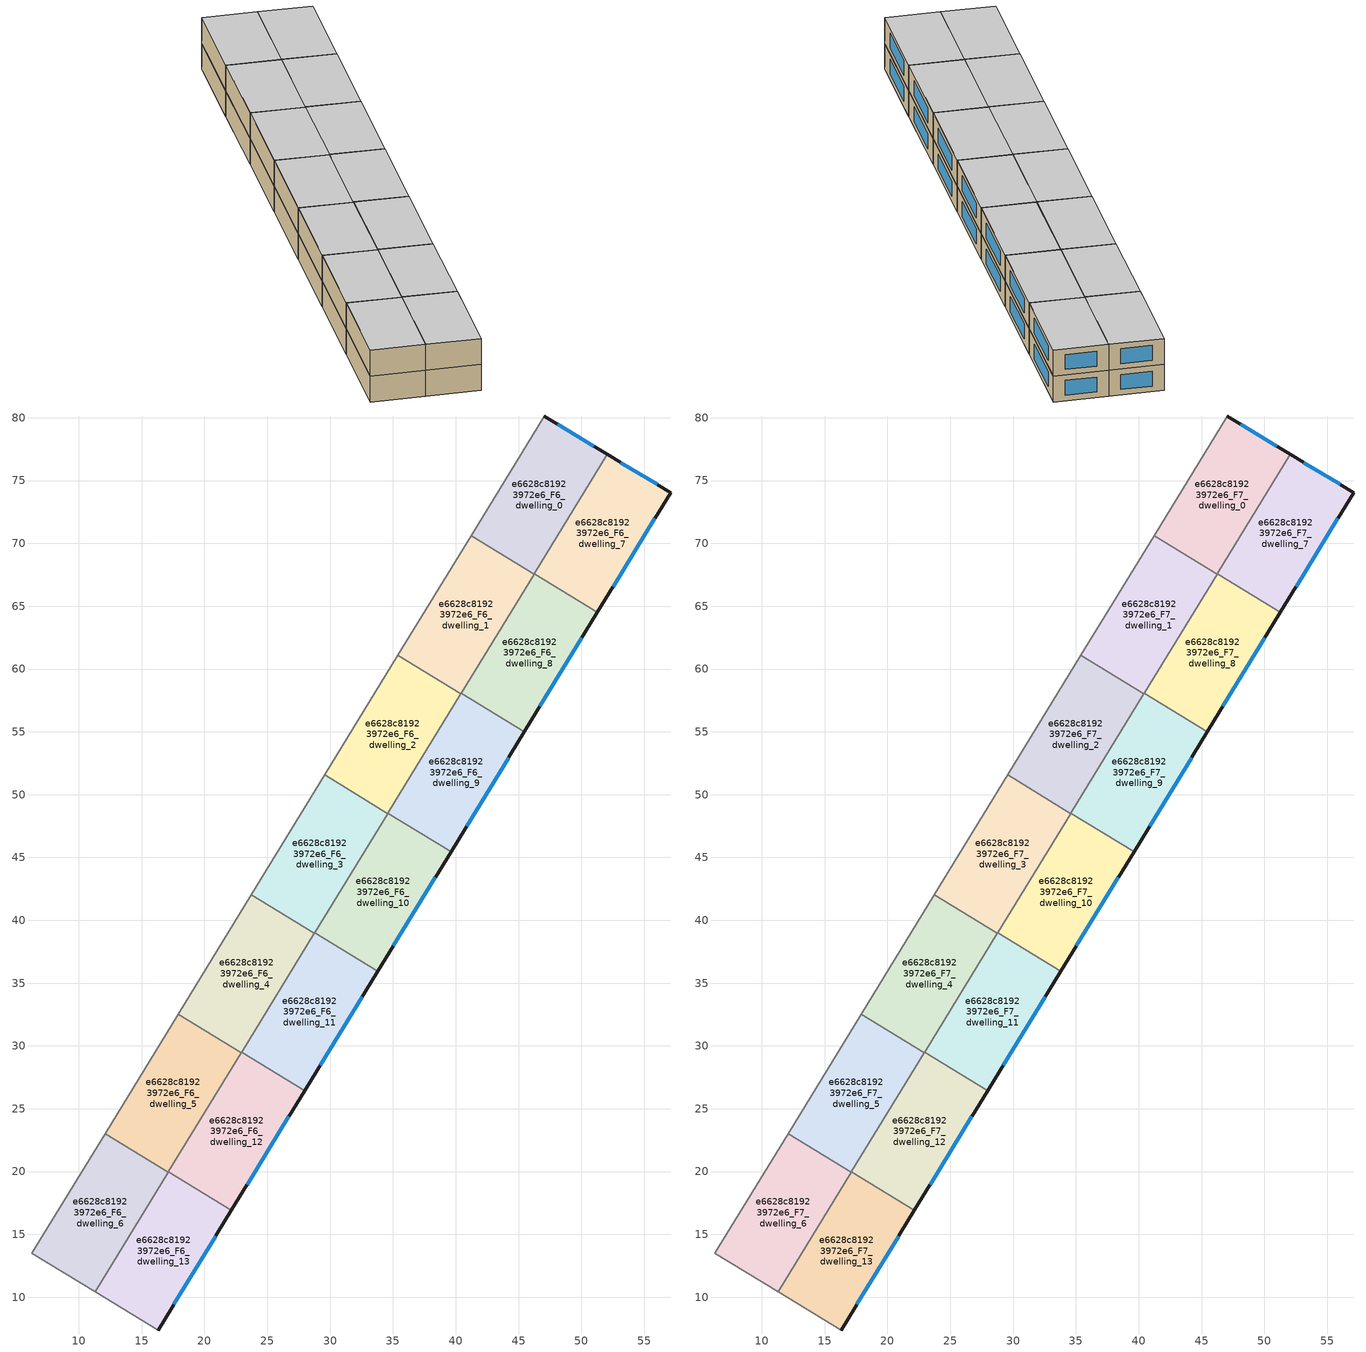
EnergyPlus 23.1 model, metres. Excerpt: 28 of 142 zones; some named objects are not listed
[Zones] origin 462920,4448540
e6628c81923972e6_F6_dwelling_0
 floor to e6628c81923972e6_F5_dwelling_0 (EU_floor_Construction): 52.08,77.09 46.24,67.55 41.22,70.62 47.05,80.14 z18
 wall outside (EU_wall_Construction): 52.08,77.09 47.05,80.14 z18:21
 wall adiabatic (EU_wall_Construction): 47.05,80.14 41.22,70.62 z18:21
 wall to e6628c81923972e6_F6_dwelling_1 (EU_wall_Construction): 41.22,70.62 46.24,67.55 z18:21
 wall to e6628c81923972e6_F6_dwelling_7 (EU_wall_Construction): 46.26,67.58 52.08,77.09 z18:21
 wall to e6628c81923972e6_F6_dwelling_8 (EU_wall_Construction): 46.24,67.55 46.26,67.58 z18:21
 window (EU_Window_Construction): 51,77.75 48.13,79.49 z18.64:20.36
e6628c81923972e6_F6_dwelling_1
 floor to e6628c81923972e6_F5_dwelling_1 (EU_floor_Construction): 46.24,67.55 40.41,58.03 35.39,61.09 41.22,70.62 z18
 wall to e6628c81923972e6_F6_dwelling_2 (EU_wall_Construction): 35.39,61.09 40.41,58.03 z18:21
 wall adiabatic (EU_wall_Construction): 41.22,70.62 35.39,61.09 z18:21
 wall to e6628c81923972e6_F6_dwelling_8 (EU_wall_Construction): 40.43,58.06 46.24,67.55 z18:21
 wall to e6628c81923972e6_F6_dwelling_9 (EU_wall_Construction): 40.41,58.03 40.43,58.06 z18:21
e6628c81923972e6_F6_dwelling_10
 floor to e6628c81923972e6_F5_dwelling_10 (EU_floor_Construction): 39.63,45.47 33.8,35.95 28.78,39.02 34.61,48.54 z18
 wall outside (EU_wall_Construction): 33.8,35.95 39.63,45.47 z18:21
 wall to e6628c81923972e6_F6_dwelling_9 (EU_wall_Construction): 39.63,45.47 34.61,48.54 z18:21
 wall to e6628c81923972e6_F6_dwelling_11 (EU_wall_Construction): 28.78,39.02 33.8,35.95 z18:21
 wall to e6628c81923972e6_F6_dwelling_3 (EU_wall_Construction): 34.58,48.5 28.78,39.02 z18:21
 wall to e6628c81923972e6_F6_dwelling_2 (EU_wall_Construction): 34.61,48.54 34.58,48.5 z18:21
 window (EU_Window_Construction): 35.05,37.99 38.38,43.43 z18.64:20.36
e6628c81923972e6_F6_dwelling_11
 floor to e6628c81923972e6_F5_dwelling_11 (EU_floor_Construction): 33.8,35.95 27.97,26.42 22.96,29.5 28.78,39.02 z18
 wall outside (EU_wall_Construction): 27.97,26.42 33.8,35.95 z18:21
 wall to e6628c81923972e6_F6_dwelling_12 (EU_wall_Construction): 22.96,29.5 27.97,26.42 z18:21
 wall to e6628c81923972e6_F6_dwelling_4 (EU_wall_Construction): 28.76,38.98 22.96,29.5 z18:21
 wall to e6628c81923972e6_F6_dwelling_3 (EU_wall_Construction): 28.78,39.02 28.76,38.98 z18:21
 window (EU_Window_Construction): 29.22,28.46 32.55,33.91 z18.64:20.36
e6628c81923972e6_F6_dwelling_12
 floor to e6628c81923972e6_F5_dwelling_12 (EU_floor_Construction): 27.97,26.42 22.15,16.9 17.13,19.97 22.96,29.5 z18
 wall outside (EU_wall_Construction): 22.15,16.9 27.97,26.42 z18:21
 wall to e6628c81923972e6_F6_dwelling_13 (EU_wall_Construction): 17.13,19.97 22.15,16.9 z18:21
 wall to e6628c81923972e6_F6_dwelling_5 (EU_wall_Construction): 22.93,29.46 17.13,19.97 z18:21
 wall to e6628c81923972e6_F6_dwelling_4 (EU_wall_Construction): 22.95,29.5 22.93,29.46 z18:21
 window (EU_Window_Construction): 23.4,18.94 26.73,24.38 z18.64:20.36
e6628c81923972e6_F6_dwelling_13
 floor to e6628c81923972e6_F5_dwelling_13 (EU_floor_Construction): 22.15,16.9 16.33,7.39 11.3,10.44 17.13,19.97 z18
 wall outside (EU_wall_Construction): 16.33,7.39 22.15,16.9 z18:21
 wall adiabatic (EU_wall_Construction): 11.3,10.44 16.33,7.39 z18:21
 wall to e6628c81923972e6_F6_dwelling_6 (EU_wall_Construction): 17.11,19.95 11.3,10.44 z18:21
 wall to e6628c81923972e6_F6_dwelling_5 (EU_wall_Construction): 17.13,19.97 17.11,19.95 z18:21
 window (EU_Window_Construction): 17.58,9.43 20.9,14.86 z18.64:20.36
e6628c81923972e6_F6_dwelling_2
 floor to e6628c81923972e6_F5_dwelling_2 (EU_floor_Construction): 40.41,58.03 34.58,48.5 29.57,51.57 35.39,61.09 z18
 wall to e6628c81923972e6_F6_dwelling_3 (EU_wall_Construction): 29.57,51.57 34.58,48.5 z18:21
 wall adiabatic (EU_wall_Construction): 35.39,61.09 29.57,51.57 z18:21
 wall to e6628c81923972e6_F6_dwelling_9 (EU_wall_Construction): 34.61,48.54 40.41,58.03 z18:21
e6628c81923972e6_F6_dwelling_3
 floor to e6628c81923972e6_F5_dwelling_3 (EU_floor_Construction): 34.58,48.5 28.76,38.98 23.74,42.05 29.57,51.57 z18
 wall to e6628c81923972e6_F6_dwelling_4 (EU_wall_Construction): 23.74,42.05 28.76,38.98 z18:21
 wall adiabatic (EU_wall_Construction): 29.57,51.57 23.74,42.05 z18:21
e6628c81923972e6_F6_dwelling_4
 floor to e6628c81923972e6_F5_dwelling_4 (EU_floor_Construction): 28.76,38.98 22.93,29.46 17.91,32.53 23.74,42.05 z18
 wall to e6628c81923972e6_F6_dwelling_5 (EU_wall_Construction): 17.91,32.53 22.93,29.46 z18:21
 wall adiabatic (EU_wall_Construction): 23.74,42.05 17.91,32.53 z18:21
e6628c81923972e6_F6_dwelling_5
 floor to e6628c81923972e6_F5_dwelling_5 (EU_floor_Construction): 22.93,29.46 17.11,19.95 12.09,23.02 17.91,32.53 z18
 wall to e6628c81923972e6_F6_dwelling_6 (EU_wall_Construction): 12.09,23.02 17.11,19.95 z18:21
 wall adiabatic (EU_wall_Construction): 17.91,32.53 12.09,23.02 z18:21
e6628c81923972e6_F6_dwelling_6
 floor to e6628c81923972e6_F5_dwelling_6 (EU_floor_Construction): 17.11,19.95 11.3,10.44 6.26,13.5 12.09,23.02 z18
 wall adiabatic (EU_wall_Construction): 12.09,23.02 6.26,13.5 11.3,10.44 z18:21
e6628c81923972e6_F6_dwelling_7
 floor to e6628c81923972e6_F5_dwelling_7 (EU_floor_Construction): 57.11,74.04 51.28,64.51 46.26,67.58 52.08,77.09 z18
 wall outside (EU_wall_Construction): 51.28,64.51 57.11,74.04 52.08,77.09 z18:21
 wall to e6628c81923972e6_F6_dwelling_8 (EU_wall_Construction): 46.26,67.58 51.28,64.51 z18:21
 window (EU_Window_Construction): 56.03,74.7 53.15,76.44 / 52.53,66.55 55.86,72 z18.64:20.36
e6628c81923972e6_F6_dwelling_8
 floor to e6628c81923972e6_F5_dwelling_8 (EU_floor_Construction): 51.28,64.51 45.45,54.99 40.43,58.06 46.26,67.58 z18
 wall outside (EU_wall_Construction): 45.45,54.99 51.28,64.51 z18:21
 wall to e6628c81923972e6_F6_dwelling_9 (EU_wall_Construction): 40.43,58.06 45.45,54.99 z18:21
 window (EU_Window_Construction): 46.7,57.03 50.03,62.47 z18.64:20.36
e6628c81923972e6_F6_dwelling_9
 floor to e6628c81923972e6_F5_dwelling_9 (EU_floor_Construction): 45.45,54.99 39.63,45.47 34.61,48.54 40.43,58.06 z18
 wall outside (EU_wall_Construction): 39.63,45.47 45.45,54.99 z18:21
 window (EU_Window_Construction): 40.87,47.51 44.2,52.95 z18.64:20.36
e6628c81923972e6_F7_dwelling_0
 floor to e6628c81923972e6_F6_dwelling_0 (EU_floor_Construction): 52.08,77.09 46.24,67.55 41.22,70.62 47.05,80.14 z21
 wall outside (EU_wall_Construction): 52.08,77.09 47.05,80.14 z21:24
 wall adiabatic (EU_wall_Construction): 47.05,80.14 41.22,70.62 z21:24
 wall to e6628c81923972e6_F7_dwelling_1 (EU_wall_Construction): 41.22,70.62 46.24,67.55 z21:24
 wall to e6628c81923972e6_F7_dwelling_7 (EU_wall_Construction): 46.26,67.58 52.08,77.09 z21:24
 wall to e6628c81923972e6_F7_dwelling_8 (EU_wall_Construction): 46.24,67.55 46.26,67.58 z21:24
 window (EU_Window_Construction): 51,77.75 48.13,79.49 z21.64:23.36
 ceiling to e6628c81923972e6_F8_dwelling_0 (EU_floor_Construction): 46.24,67.55 52.08,77.09 47.05,80.14 41.22,70.62 z24
e6628c81923972e6_F7_dwelling_1
 floor to e6628c81923972e6_F6_dwelling_1 (EU_floor_Construction): 46.24,67.55 40.41,58.03 35.39,61.09 41.22,70.62 z21
 wall to e6628c81923972e6_F7_dwelling_2 (EU_wall_Construction): 35.39,61.09 40.41,58.03 z21:24
 wall adiabatic (EU_wall_Construction): 41.22,70.62 35.39,61.09 z21:24
 wall to e6628c81923972e6_F7_dwelling_8 (EU_wall_Construction): 40.43,58.06 46.24,67.55 z21:24
 wall to e6628c81923972e6_F7_dwelling_9 (EU_wall_Construction): 40.41,58.03 40.43,58.06 z21:24
 ceiling to e6628c81923972e6_F8_dwelling_1 (EU_floor_Construction): 40.41,58.03 46.24,67.55 41.22,70.62 35.39,61.09 z24
e6628c81923972e6_F7_dwelling_10
 floor to e6628c81923972e6_F6_dwelling_10 (EU_floor_Construction): 39.63,45.47 33.8,35.95 28.78,39.02 34.61,48.54 z21
 wall outside (EU_wall_Construction): 33.8,35.95 39.63,45.47 z21:24
 wall to e6628c81923972e6_F7_dwelling_9 (EU_wall_Construction): 39.63,45.47 34.61,48.54 z21:24
 wall to e6628c81923972e6_F7_dwelling_11 (EU_wall_Construction): 28.78,39.02 33.8,35.95 z21:24
 wall to e6628c81923972e6_F7_dwelling_3 (EU_wall_Construction): 34.58,48.5 28.78,39.02 z21:24
 wall to e6628c81923972e6_F7_dwelling_2 (EU_wall_Construction): 34.61,48.54 34.58,48.5 z21:24
 window (EU_Window_Construction): 35.05,37.99 38.38,43.43 z21.64:23.36
 ceiling to e6628c81923972e6_F8_dwelling_10 (EU_floor_Construction): 33.8,35.95 39.63,45.47 34.61,48.54 28.78,39.02 z24
e6628c81923972e6_F7_dwelling_11
 floor to e6628c81923972e6_F6_dwelling_11 (EU_floor_Construction): 33.8,35.95 27.97,26.42 22.96,29.5 28.78,39.02 z21
 wall outside (EU_wall_Construction): 27.97,26.42 33.8,35.95 z21:24
 wall to e6628c81923972e6_F7_dwelling_12 (EU_wall_Construction): 22.96,29.5 27.97,26.42 z21:24
 wall to e6628c81923972e6_F7_dwelling_4 (EU_wall_Construction): 28.76,38.98 22.96,29.5 z21:24
 wall to e6628c81923972e6_F7_dwelling_3 (EU_wall_Construction): 28.78,39.02 28.76,38.98 z21:24
 window (EU_Window_Construction): 29.22,28.46 32.55,33.91 z21.64:23.36
 ceiling to e6628c81923972e6_F8_dwelling_11 (EU_floor_Construction): 27.97,26.42 33.8,35.95 28.78,39.02 22.96,29.5 z24
e6628c81923972e6_F7_dwelling_12
 floor to e6628c81923972e6_F6_dwelling_12 (EU_floor_Construction): 27.97,26.42 22.15,16.9 17.13,19.97 22.96,29.5 z21
 wall outside (EU_wall_Construction): 22.15,16.9 27.97,26.42 z21:24
 wall to e6628c81923972e6_F7_dwelling_13 (EU_wall_Construction): 17.13,19.97 22.15,16.9 z21:24
 wall to e6628c81923972e6_F7_dwelling_5 (EU_wall_Construction): 22.93,29.46 17.13,19.97 z21:24
 wall to e6628c81923972e6_F7_dwelling_4 (EU_wall_Construction): 22.95,29.5 22.93,29.46 z21:24
 window (EU_Window_Construction): 23.4,18.94 26.73,24.38 z21.64:23.36
 ceiling to e6628c81923972e6_F8_dwelling_12 (EU_floor_Construction): 22.15,16.9 27.97,26.42 22.96,29.5 17.13,19.97 z24
e6628c81923972e6_F7_dwelling_13
 floor to e6628c81923972e6_F6_dwelling_13 (EU_floor_Construction): 22.15,16.9 16.33,7.39 11.3,10.44 17.13,19.97 z21
 wall outside (EU_wall_Construction): 16.33,7.39 22.15,16.9 z21:24
 wall adiabatic (EU_wall_Construction): 11.3,10.44 16.33,7.39 z21:24
 wall to e6628c81923972e6_F7_dwelling_6 (EU_wall_Construction): 17.11,19.95 11.3,10.44 z21:24
 wall to e6628c81923972e6_F7_dwelling_5 (EU_wall_Construction): 17.13,19.97 17.11,19.95 z21:24
 window (EU_Window_Construction): 17.58,9.43 20.9,14.86 z21.64:23.36
 ceiling to e6628c81923972e6_F8_dwelling_13 (EU_floor_Construction): 16.33,7.39 22.15,16.9 17.13,19.97 11.3,10.44 z24
e6628c81923972e6_F7_dwelling_2
 floor to e6628c81923972e6_F6_dwelling_2 (EU_floor_Construction): 40.41,58.03 34.58,48.5 29.57,51.57 35.39,61.09 z21
 wall to e6628c81923972e6_F7_dwelling_3 (EU_wall_Construction): 29.57,51.57 34.58,48.5 z21:24
 wall adiabatic (EU_wall_Construction): 35.39,61.09 29.57,51.57 z21:24
 wall to e6628c81923972e6_F7_dwelling_9 (EU_wall_Construction): 34.61,48.54 40.41,58.03 z21:24
 ceiling to e6628c81923972e6_F8_dwelling_2 (EU_floor_Construction): 34.58,48.5 40.41,58.03 35.39,61.09 29.57,51.57 z24
e6628c81923972e6_F7_dwelling_3
 floor to e6628c81923972e6_F6_dwelling_3 (EU_floor_Construction): 34.58,48.5 28.76,38.98 23.74,42.05 29.57,51.57 z21
 wall to e6628c81923972e6_F7_dwelling_4 (EU_wall_Construction): 23.74,42.05 28.76,38.98 z21:24
 wall adiabatic (EU_wall_Construction): 29.57,51.57 23.74,42.05 z21:24
 ceiling to e6628c81923972e6_F8_dwelling_3 (EU_floor_Construction): 28.76,38.98 34.58,48.5 29.57,51.57 23.74,42.05 z24
e6628c81923972e6_F7_dwelling_4
 floor to e6628c81923972e6_F6_dwelling_4 (EU_floor_Construction): 28.76,38.98 22.93,29.46 17.91,32.53 23.74,42.05 z21
 wall to e6628c81923972e6_F7_dwelling_5 (EU_wall_Construction): 17.91,32.53 22.93,29.46 z21:24
 wall adiabatic (EU_wall_Construction): 23.74,42.05 17.91,32.53 z21:24
 ceiling to e6628c81923972e6_F8_dwelling_4 (EU_floor_Construction): 22.93,29.46 28.76,38.98 23.74,42.05 17.91,32.53 z24
e6628c81923972e6_F7_dwelling_5
 floor to e6628c81923972e6_F6_dwelling_5 (EU_floor_Construction): 22.93,29.46 17.11,19.95 12.09,23.02 17.91,32.53 z21
 wall to e6628c81923972e6_F7_dwelling_6 (EU_wall_Construction): 12.09,23.02 17.11,19.95 z21:24
 wall adiabatic (EU_wall_Construction): 17.91,32.53 12.09,23.02 z21:24
 ceiling to e6628c81923972e6_F8_dwelling_5 (EU_floor_Construction): 17.11,19.95 22.93,29.46 17.91,32.53 12.09,23.02 z24
e6628c81923972e6_F7_dwelling_6
 floor to e6628c81923972e6_F6_dwelling_6 (EU_floor_Construction): 17.11,19.95 11.3,10.44 6.26,13.5 12.09,23.02 z21
 wall adiabatic (EU_wall_Construction): 12.09,23.02 6.26,13.5 11.3,10.44 z21:24
 ceiling to e6628c81923972e6_F8_dwelling_6 (EU_floor_Construction): 11.3,10.44 17.11,19.95 12.09,23.02 6.26,13.5 z24
e6628c81923972e6_F7_dwelling_7
 floor to e6628c81923972e6_F6_dwelling_7 (EU_floor_Construction): 57.11,74.04 51.28,64.51 46.26,67.58 52.08,77.09 z21
 wall outside (EU_wall_Construction): 51.28,64.51 57.11,74.04 52.08,77.09 z21:24
 wall to e6628c81923972e6_F7_dwelling_8 (EU_wall_Construction): 46.26,67.58 51.28,64.51 z21:24
 window (EU_Window_Construction): 56.03,74.7 53.15,76.44 / 52.53,66.55 55.86,72 z21.64:23.36
 ceiling to e6628c81923972e6_F8_dwelling_7 (EU_floor_Construction): 51.28,64.51 57.11,74.04 52.08,77.09 46.26,67.58 z24
e6628c81923972e6_F7_dwelling_8
 floor to e6628c81923972e6_F6_dwelling_8 (EU_floor_Construction): 51.28,64.51 45.45,54.99 40.43,58.06 46.26,67.58 z21
 wall outside (EU_wall_Construction): 45.45,54.99 51.28,64.51 z21:24
 wall to e6628c81923972e6_F7_dwelling_9 (EU_wall_Construction): 40.43,58.06 45.45,54.99 z21:24
 window (EU_Window_Construction): 46.7,57.03 50.03,62.47 z21.64:23.36
 ceiling to e6628c81923972e6_F8_dwelling_8 (EU_floor_Construction): 45.45,54.99 51.28,64.51 46.26,67.58 40.43,58.06 z24
e6628c81923972e6_F7_dwelling_9
 floor to e6628c81923972e6_F6_dwelling_9 (EU_floor_Construction): 45.45,54.99 39.63,45.47 34.61,48.54 40.43,58.06 z21
 wall outside (EU_wall_Construction): 39.63,45.47 45.45,54.99 z21:24
 window (EU_Window_Construction): 40.87,47.51 44.2,52.95 z21.64:23.36
 ceiling to e6628c81923972e6_F8_dwelling_9 (EU_floor_Construction): 39.63,45.47 45.45,54.99 40.43,58.06 34.61,48.54 z24
[Building]
EU S2 Campaign: North Axis=0; Terrain=City; Solar Distribution=FullExterior
[Site:Location]
Yerevan-Zvartnots.Intl.AP: Latitude=40.15; Longitude=44.383; Time Zone=4; Elevation=854
[SizingPeriod:WeatherFileDays]
AnnualSizingPeriod: Begin Month=1; Begin Day of Month=1; End Month=12; End Day of Month=31; Day of Week for Start Day=Monday; Use Weather File Daylight Saving Period=No; Use Weather File Rain and Snow Indicators=No
[MATERIAL]
EU_InternalMass_Material: Roughness=MediumRough; Thickness=0.1; Conductivity=1; Density=1800; Specific Heat=900; Thermal Absorptance=0.9; Solar Absorptance=0.7; Visible Absorptance=0.7
[MATERIAL:NOMASS] Roughness=MediumRough; Thermal Absorptance=0.9; Solar Absorptance=0.7; Visible Absorptance=0.7
Name | Thermal Resistance
EU_wall_NoMass | 1.05043
EU_floor_NoMass | 0.478065
[WINDOWMATERIAL:SIMPLEGLAZINGSYSTEM]
EU_Window_SimpleGlazing: UFactor=2.5566; Solar Heat Gain Coefficient=0.75; Visible Transmittance=0.75
[CONSTRUCTION]
EU_wall_Construction: EU_wall_NoMass
EU_floor_Construction: EU_floor_NoMass
EU_Window_Construction: EU_Window_SimpleGlazing
EU_InternalMass_Construction: EU_InternalMass_Material
[ZONE] Type=1; Multiplier=1; Ceiling Height=autocalculate; Floor Area=autocalculate; Part of Total Floor Area=Yes
Name | Volume
e6628c81923972e6_F6_dwelling_0; e6628c81923972e6_F7_dwelling_0 | 197.069
e6628c81923972e6_F6_dwelling_1; e6628c81923972e6_F7_dwelling_1; e6628c81923972e6_F6_dwelling_3; e6628c81923972e6_F7_dwelling_3 | 197.068
e6628c81923972e6_F6_dwelling_10; e6628c81923972e6_F7_dwelling_10 | 197.058
e6628c81923972e6_F6_dwelling_11; e6628c81923972e6_F7_dwelling_11 | 197.057
e6628c81923972e6_F6_dwelling_12; e6628c81923972e6_F7_dwelling_12 | 197.076
e6628c81923972e6_F6_dwelling_13; e6628c81923972e6_F7_dwelling_13 | 197.071
e6628c81923972e6_F6_dwelling_2; e6628c81923972e6_F7_dwelling_2 | 197.05
e6628c81923972e6_F6_dwelling_4; e6628c81923972e6_F7_dwelling_4 | 197.063
e6628c81923972e6_F6_dwelling_5; e6628c81923972e6_F7_dwelling_5; e6628c81923972e6_F6_dwelling_7; e6628c81923972e6_F7_dwelling_7 | 197.055
e6628c81923972e6_F6_dwelling_6; e6628c81923972e6_F7_dwelling_6 | 197.06
e6628c81923972e6_F6_dwelling_8; e6628c81923972e6_F7_dwelling_8 | 197.074
e6628c81923972e6_F6_dwelling_9; e6628c81923972e6_F7_dwelling_9 | 197.078
[INTERNALMASS] Construction=EU_InternalMass_Construction
Name | Zone or ZoneList | Surface Area
e6628c81923972e6_F6_dwelling_0_EU_InternalMass | e6628c81923972e6_F6_dwelling_0 | 65.6898
e6628c81923972e6_F6_dwelling_1_EU_InternalMass | e6628c81923972e6_F6_dwelling_1 | 65.6892
e6628c81923972e6_F6_dwelling_2_EU_InternalMass | e6628c81923972e6_F6_dwelling_2 | 65.6834
e6628c81923972e6_F6_dwelling_3_EU_InternalMass | e6628c81923972e6_F6_dwelling_3 | 65.6893
e6628c81923972e6_F6_dwelling_4_EU_InternalMass | e6628c81923972e6_F6_dwelling_4 | 65.6879
e6628c81923972e6_F6_dwelling_5_EU_InternalMass | e6628c81923972e6_F6_dwelling_5 | 65.6849
e6628c81923972e6_F6_dwelling_6_EU_InternalMass | e6628c81923972e6_F6_dwelling_6 | 65.6867
e6628c81923972e6_F6_dwelling_7_EU_InternalMass | e6628c81923972e6_F6_dwelling_7 | 65.6851
e6628c81923972e6_F6_dwelling_8_EU_InternalMass | e6628c81923972e6_F6_dwelling_8 | 65.6912
e6628c81923972e6_F6_dwelling_9_EU_InternalMass | e6628c81923972e6_F6_dwelling_9 | 65.6925
e6628c81923972e6_F6_dwelling_10_EU_InternalMass | e6628c81923972e6_F6_dwelling_10 | 65.6862
e6628c81923972e6_F6_dwelling_11_EU_InternalMass | e6628c81923972e6_F6_dwelling_11 | 65.6858
e6628c81923972e6_F6_dwelling_12_EU_InternalMass | e6628c81923972e6_F6_dwelling_12 | 65.6921
e6628c81923972e6_F6_dwelling_13_EU_InternalMass | e6628c81923972e6_F6_dwelling_13 | 65.6905
e6628c81923972e6_F7_dwelling_0_EU_InternalMass | e6628c81923972e6_F7_dwelling_0 | 65.6898
e6628c81923972e6_F7_dwelling_1_EU_InternalMass | e6628c81923972e6_F7_dwelling_1 | 65.6892
e6628c81923972e6_F7_dwelling_2_EU_InternalMass | e6628c81923972e6_F7_dwelling_2 | 65.6834
e6628c81923972e6_F7_dwelling_3_EU_InternalMass | e6628c81923972e6_F7_dwelling_3 | 65.6893
e6628c81923972e6_F7_dwelling_4_EU_InternalMass | e6628c81923972e6_F7_dwelling_4 | 65.6879
e6628c81923972e6_F7_dwelling_5_EU_InternalMass | e6628c81923972e6_F7_dwelling_5 | 65.6849
e6628c81923972e6_F7_dwelling_6_EU_InternalMass | e6628c81923972e6_F7_dwelling_6 | 65.6867
e6628c81923972e6_F7_dwelling_7_EU_InternalMass | e6628c81923972e6_F7_dwelling_7 | 65.6851
e6628c81923972e6_F7_dwelling_8_EU_InternalMass | e6628c81923972e6_F7_dwelling_8 | 65.6912
e6628c81923972e6_F7_dwelling_9_EU_InternalMass | e6628c81923972e6_F7_dwelling_9 | 65.6925
e6628c81923972e6_F7_dwelling_10_EU_InternalMass | e6628c81923972e6_F7_dwelling_10 | 65.6862
e6628c81923972e6_F7_dwelling_11_EU_InternalMass | e6628c81923972e6_F7_dwelling_11 | 65.6858
e6628c81923972e6_F7_dwelling_12_EU_InternalMass | e6628c81923972e6_F7_dwelling_12 | 65.6921
e6628c81923972e6_F7_dwelling_13_EU_InternalMass | e6628c81923972e6_F7_dwelling_13 | 65.6905
[OTHEREQUIPMENT] Fuel Type=Electricity; Design Level Calculation Method=Watts/Area; Power per Zone Floor Area=1; Fraction Latent=0; Fraction Radiant=0; Fraction Lost=0; Carbon Dioxide Generation Rate=0; EndUse Subcategory=EU_Step8_InternalGains
Name | Zone or ZoneList or Space or SpaceList | Schedule
EU_Step8_InternalGain_e6628c81923972e6_F6_dwelling_0_f000 | e6628c81923972e6_F6_dwelling_0 | EU_Step8_GainSchedule_e6628c81923972e6_F6_dwelling_0_f000
EU_Step8_InternalGain_e6628c81923972e6_F6_dwelling_1_f000 | e6628c81923972e6_F6_dwelling_1 | EU_Step8_GainSchedule_e6628c81923972e6_F6_dwelling_1_f000
EU_Step8_InternalGain_e6628c81923972e6_F6_dwelling_2_f000 | e6628c81923972e6_F6_dwelling_2 | EU_Step8_GainSchedule_e6628c81923972e6_F6_dwelling_2_f000
EU_Step8_InternalGain_e6628c81923972e6_F6_dwelling_3_f000 | e6628c81923972e6_F6_dwelling_3 | EU_Step8_GainSchedule_e6628c81923972e6_F6_dwelling_3_f000
EU_Step8_InternalGain_e6628c81923972e6_F6_dwelling_4_f000 | e6628c81923972e6_F6_dwelling_4 | EU_Step8_GainSchedule_e6628c81923972e6_F6_dwelling_4_f000
EU_Step8_InternalGain_e6628c81923972e6_F6_dwelling_5_f000 | e6628c81923972e6_F6_dwelling_5 | EU_Step8_GainSchedule_e6628c81923972e6_F6_dwelling_5_f000
EU_Step8_InternalGain_e6628c81923972e6_F6_dwelling_6_f000 | e6628c81923972e6_F6_dwelling_6 | EU_Step8_GainSchedule_e6628c81923972e6_F6_dwelling_6_f000
EU_Step8_InternalGain_e6628c81923972e6_F6_dwelling_7_f000 | e6628c81923972e6_F6_dwelling_7 | EU_Step8_GainSchedule_e6628c81923972e6_F6_dwelling_7_f000
EU_Step8_InternalGain_e6628c81923972e6_F6_dwelling_8_f000 | e6628c81923972e6_F6_dwelling_8 | EU_Step8_GainSchedule_e6628c81923972e6_F6_dwelling_8_f000
EU_Step8_InternalGain_e6628c81923972e6_F6_dwelling_9_f000 | e6628c81923972e6_F6_dwelling_9 | EU_Step8_GainSchedule_e6628c81923972e6_F6_dwelling_9_f000
EU_Step8_InternalGain_e6628c81923972e6_F6_dwelling_10_f000 | e6628c81923972e6_F6_dwelling_10 | EU_Step8_GainSchedule_e6628c81923972e6_F6_dwelling_10_f000
EU_Step8_InternalGain_e6628c81923972e6_F6_dwelling_11_f000 | e6628c81923972e6_F6_dwelling_11 | EU_Step8_GainSchedule_e6628c81923972e6_F6_dwelling_11_f000
EU_Step8_InternalGain_e6628c81923972e6_F6_dwelling_12_f000 | e6628c81923972e6_F6_dwelling_12 | EU_Step8_GainSchedule_e6628c81923972e6_F6_dwelling_12_f000
EU_Step8_InternalGain_e6628c81923972e6_F6_dwelling_13_f000 | e6628c81923972e6_F6_dwelling_13 | EU_Step8_GainSchedule_e6628c81923972e6_F6_dwelling_13_f000
EU_Step8_InternalGain_e6628c81923972e6_F7_dwelling_0_f000 | e6628c81923972e6_F7_dwelling_0 | EU_Step8_GainSchedule_e6628c81923972e6_F7_dwelling_0_f000
EU_Step8_InternalGain_e6628c81923972e6_F7_dwelling_1_f000 | e6628c81923972e6_F7_dwelling_1 | EU_Step8_GainSchedule_e6628c81923972e6_F7_dwelling_1_f000
EU_Step8_InternalGain_e6628c81923972e6_F7_dwelling_2_f000 | e6628c81923972e6_F7_dwelling_2 | EU_Step8_GainSchedule_e6628c81923972e6_F7_dwelling_2_f000
EU_Step8_InternalGain_e6628c81923972e6_F7_dwelling_3_f000 | e6628c81923972e6_F7_dwelling_3 | EU_Step8_GainSchedule_e6628c81923972e6_F7_dwelling_3_f000
EU_Step8_InternalGain_e6628c81923972e6_F7_dwelling_4_f000 | e6628c81923972e6_F7_dwelling_4 | EU_Step8_GainSchedule_e6628c81923972e6_F7_dwelling_4_f000
EU_Step8_InternalGain_e6628c81923972e6_F7_dwelling_5_f000 | e6628c81923972e6_F7_dwelling_5 | EU_Step8_GainSchedule_e6628c81923972e6_F7_dwelling_5_f000
EU_Step8_InternalGain_e6628c81923972e6_F7_dwelling_6_f000 | e6628c81923972e6_F7_dwelling_6 | EU_Step8_GainSchedule_e6628c81923972e6_F7_dwelling_6_f000
EU_Step8_InternalGain_e6628c81923972e6_F7_dwelling_7_f000 | e6628c81923972e6_F7_dwelling_7 | EU_Step8_GainSchedule_e6628c81923972e6_F7_dwelling_7_f000
EU_Step8_InternalGain_e6628c81923972e6_F7_dwelling_8_f000 | e6628c81923972e6_F7_dwelling_8 | EU_Step8_GainSchedule_e6628c81923972e6_F7_dwelling_8_f000
EU_Step8_InternalGain_e6628c81923972e6_F7_dwelling_9_f000 | e6628c81923972e6_F7_dwelling_9 | EU_Step8_GainSchedule_e6628c81923972e6_F7_dwelling_9_f000
EU_Step8_InternalGain_e6628c81923972e6_F7_dwelling_10_f000 | e6628c81923972e6_F7_dwelling_10 | EU_Step8_GainSchedule_e6628c81923972e6_F7_dwelling_10_f000
EU_Step8_InternalGain_e6628c81923972e6_F7_dwelling_11_f000 | e6628c81923972e6_F7_dwelling_11 | EU_Step8_GainSchedule_e6628c81923972e6_F7_dwelling_11_f000
EU_Step8_InternalGain_e6628c81923972e6_F7_dwelling_12_f000 | e6628c81923972e6_F7_dwelling_12 | EU_Step8_GainSchedule_e6628c81923972e6_F7_dwelling_12_f000
EU_Step8_InternalGain_e6628c81923972e6_F7_dwelling_13_f000 | e6628c81923972e6_F7_dwelling_13 | EU_Step8_GainSchedule_e6628c81923972e6_F7_dwelling_13_f000
[ZONEVENTILATION:DESIGNFLOWRATE] Schedule=EU_AlwaysOn; Design Flow Rate Calculation Method=AirChanges/Hour; Air Changes per Hour=0.557805; Ventilation Type=Natural; Fan Pressure Rise=0; Fan Total Efficiency=1; Constant Term Coefficient=1; Temperature Term Coefficient=0; Velocity Term Coefficient=0; Velocity Squared Term Coefficient=0; Minimum Indoor Temperature=-100; Maximum Indoor Temperature=100; Delta Temperature=-100; Minimum Outdoor Temperature=-100; Maximum Outdoor Temperature=100; Maximum Wind Speed=40
Name | Zone or ZoneList or Space or SpaceList
EU_ConstantAir_e6628c81923972e6_F6_dwelling_0 | e6628c81923972e6_F6_dwelling_0
EU_ConstantAir_e6628c81923972e6_F6_dwelling_1 | e6628c81923972e6_F6_dwelling_1
EU_ConstantAir_e6628c81923972e6_F6_dwelling_2 | e6628c81923972e6_F6_dwelling_2
EU_ConstantAir_e6628c81923972e6_F6_dwelling_3 | e6628c81923972e6_F6_dwelling_3
EU_ConstantAir_e6628c81923972e6_F6_dwelling_4 | e6628c81923972e6_F6_dwelling_4
EU_ConstantAir_e6628c81923972e6_F6_dwelling_5 | e6628c81923972e6_F6_dwelling_5
EU_ConstantAir_e6628c81923972e6_F6_dwelling_6 | e6628c81923972e6_F6_dwelling_6
EU_ConstantAir_e6628c81923972e6_F6_dwelling_7 | e6628c81923972e6_F6_dwelling_7
EU_ConstantAir_e6628c81923972e6_F6_dwelling_8 | e6628c81923972e6_F6_dwelling_8
EU_ConstantAir_e6628c81923972e6_F6_dwelling_9 | e6628c81923972e6_F6_dwelling_9
EU_ConstantAir_e6628c81923972e6_F6_dwelling_10 | e6628c81923972e6_F6_dwelling_10
EU_ConstantAir_e6628c81923972e6_F6_dwelling_11 | e6628c81923972e6_F6_dwelling_11
EU_ConstantAir_e6628c81923972e6_F6_dwelling_12 | e6628c81923972e6_F6_dwelling_12
EU_ConstantAir_e6628c81923972e6_F6_dwelling_13 | e6628c81923972e6_F6_dwelling_13
EU_ConstantAir_e6628c81923972e6_F7_dwelling_0 | e6628c81923972e6_F7_dwelling_0
EU_ConstantAir_e6628c81923972e6_F7_dwelling_1 | e6628c81923972e6_F7_dwelling_1
EU_ConstantAir_e6628c81923972e6_F7_dwelling_2 | e6628c81923972e6_F7_dwelling_2
EU_ConstantAir_e6628c81923972e6_F7_dwelling_3 | e6628c81923972e6_F7_dwelling_3
EU_ConstantAir_e6628c81923972e6_F7_dwelling_4 | e6628c81923972e6_F7_dwelling_4
EU_ConstantAir_e6628c81923972e6_F7_dwelling_5 | e6628c81923972e6_F7_dwelling_5
EU_ConstantAir_e6628c81923972e6_F7_dwelling_6 | e6628c81923972e6_F7_dwelling_6
EU_ConstantAir_e6628c81923972e6_F7_dwelling_7 | e6628c81923972e6_F7_dwelling_7
EU_ConstantAir_e6628c81923972e6_F7_dwelling_8 | e6628c81923972e6_F7_dwelling_8
EU_ConstantAir_e6628c81923972e6_F7_dwelling_9 | e6628c81923972e6_F7_dwelling_9
EU_ConstantAir_e6628c81923972e6_F7_dwelling_10 | e6628c81923972e6_F7_dwelling_10
EU_ConstantAir_e6628c81923972e6_F7_dwelling_11 | e6628c81923972e6_F7_dwelling_11
EU_ConstantAir_e6628c81923972e6_F7_dwelling_12 | e6628c81923972e6_F7_dwelling_12
EU_ConstantAir_e6628c81923972e6_F7_dwelling_13 | e6628c81923972e6_F7_dwelling_13
[HVACTEMPLATE:ZONE:IDEALLOADSAIRSYSTEM] System Availability Schedule=EU_AlwaysOn; Maximum Heating Supply Air Temperature=50; Minimum Cooling Supply Air Temperature=13; Maximum Heating Supply Air Humidity Ratio=0.0156; Minimum Cooling Supply Air Humidity Ratio=0.0077; Heating Limit=NoLimit; Cooling Limit=NoLimit; Heating Availability Schedule=EU_AlwaysOn; Cooling Availability Schedule=EU_CoolingOff; Dehumidification Control Type=ConstantSensibleHeatRatio; Cooling Sensible Heat Ratio=0.7; Dehumidification Setpoint=60; Humidification Control Type=None; Humidification Setpoint=30; Outdoor Air Method=None; Outdoor Air Flow Rate per Person=0.00944; Outdoor Air Flow Rate per Zone Floor Area=0; Outdoor Air Flow Rate per Zone=0; Demand Controlled Ventilation Type=None; Outdoor Air Economizer Type=NoEconomizer; Heat Recovery Type=None; Sensible Heat Recovery Effectiveness=0.7; Latent Heat Recovery Effectiveness=0.65
Name | Template Thermostat
e6628c81923972e6_F6_dwelling_0 | EU_HeatOnly_e6628c81923972e6_F6_dwelling_0
e6628c81923972e6_F6_dwelling_1 | EU_HeatOnly_e6628c81923972e6_F6_dwelling_1
e6628c81923972e6_F6_dwelling_2 | EU_HeatOnly_e6628c81923972e6_F6_dwelling_2
e6628c81923972e6_F6_dwelling_3 | EU_HeatOnly_e6628c81923972e6_F6_dwelling_3
e6628c81923972e6_F6_dwelling_4 | EU_HeatOnly_e6628c81923972e6_F6_dwelling_4
e6628c81923972e6_F6_dwelling_5 | EU_HeatOnly_e6628c81923972e6_F6_dwelling_5
e6628c81923972e6_F6_dwelling_6 | EU_HeatOnly_e6628c81923972e6_F6_dwelling_6
e6628c81923972e6_F6_dwelling_7 | EU_HeatOnly_e6628c81923972e6_F6_dwelling_7
e6628c81923972e6_F6_dwelling_8 | EU_HeatOnly_e6628c81923972e6_F6_dwelling_8
e6628c81923972e6_F6_dwelling_9 | EU_HeatOnly_e6628c81923972e6_F6_dwelling_9
e6628c81923972e6_F6_dwelling_10 | EU_HeatOnly_e6628c81923972e6_F6_dwelling_10
e6628c81923972e6_F6_dwelling_11 | EU_HeatOnly_e6628c81923972e6_F6_dwelling_11
e6628c81923972e6_F6_dwelling_12 | EU_HeatOnly_e6628c81923972e6_F6_dwelling_12
e6628c81923972e6_F6_dwelling_13 | EU_HeatOnly_e6628c81923972e6_F6_dwelling_13
e6628c81923972e6_F7_dwelling_0 | EU_HeatOnly_e6628c81923972e6_F7_dwelling_0
e6628c81923972e6_F7_dwelling_1 | EU_HeatOnly_e6628c81923972e6_F7_dwelling_1
e6628c81923972e6_F7_dwelling_2 | EU_HeatOnly_e6628c81923972e6_F7_dwelling_2
e6628c81923972e6_F7_dwelling_3 | EU_HeatOnly_e6628c81923972e6_F7_dwelling_3
e6628c81923972e6_F7_dwelling_4 | EU_HeatOnly_e6628c81923972e6_F7_dwelling_4
e6628c81923972e6_F7_dwelling_5 | EU_HeatOnly_e6628c81923972e6_F7_dwelling_5
e6628c81923972e6_F7_dwelling_6 | EU_HeatOnly_e6628c81923972e6_F7_dwelling_6
e6628c81923972e6_F7_dwelling_7 | EU_HeatOnly_e6628c81923972e6_F7_dwelling_7
e6628c81923972e6_F7_dwelling_8 | EU_HeatOnly_e6628c81923972e6_F7_dwelling_8
e6628c81923972e6_F7_dwelling_9 | EU_HeatOnly_e6628c81923972e6_F7_dwelling_9
e6628c81923972e6_F7_dwelling_10 | EU_HeatOnly_e6628c81923972e6_F7_dwelling_10
e6628c81923972e6_F7_dwelling_11 | EU_HeatOnly_e6628c81923972e6_F7_dwelling_11
e6628c81923972e6_F7_dwelling_12 | EU_HeatOnly_e6628c81923972e6_F7_dwelling_12
e6628c81923972e6_F7_dwelling_13 | EU_HeatOnly_e6628c81923972e6_F7_dwelling_13
[SIZING:ZONE] Zone Cooling Design Supply Air Temperature Input Method=SupplyAirTemperature; Zone Cooling Design Supply Air Temperature=13; Zone Heating Design Supply Air Temperature Input Method=SupplyAirTemperature; Zone Heating Design Supply Air Temperature=50; Zone Cooling Design Supply Air Humidity Ratio=0.008; Zone Heating Design Supply Air Humidity Ratio=0.008; Cooling Design Air Flow Method=DesignDay; Cooling Design Air Flow Rate=0; Cooling Minimum Air Flow per Zone Floor Area=0.000762; Cooling Minimum Air Flow=0; Cooling Minimum Air Flow Fraction=0.2; Heating Design Air Flow Method=DesignDay; Heating Design Air Flow Rate=0; Heating Maximum Air Flow per Zone Floor Area=0.002032; Heating Maximum Air Flow=0.141576; Heating Maximum Air Flow Fraction=0.3; Account for Dedicated Outdoor Air System=No; Dedicated Outdoor Air System Control Strategy=NeutralSupplyAir; Dedicated Outdoor Air Low Setpoint Temperature for Design=autosize; Dedicated Outdoor Air High Setpoint Temperature for Design=autosize; Zone Load Sizing Method=Sensible Load Only No Latent Load; Zone Latent Cooling Design Supply Air Humidity Ratio Input Method=HumidityRatioDifference; Zone Cooling Design Supply Air Humidity Ratio Difference=0.005; Zone Latent Heating Design Supply Air Humidity Ratio Input Method=HumidityRatioDifference; Zone Humidification Design Supply Air Humidity Ratio Difference=0.005
e6628c81923972e6_F6_dwelling_0; e6628c81923972e6_F6_dwelling_1; e6628c81923972e6_F6_dwelling_2; e6628c81923972e6_F6_dwelling_3; e6628c81923972e6_F6_dwelling_4; e6628c81923972e6_F6_dwelling_5; e6628c81923972e6_F6_dwelling_6; e6628c81923972e6_F6_dwelling_7; e6628c81923972e6_F6_dwelling_8; e6628c81923972e6_F6_dwelling_9; e6628c81923972e6_F6_dwelling_10; e6628c81923972e6_F6_dwelling_11; e6628c81923972e6_F6_dwelling_12; e6628c81923972e6_F6_dwelling_13; e6628c81923972e6_F7_dwelling_0; e6628c81923972e6_F7_dwelling_1; e6628c81923972e6_F7_dwelling_2; e6628c81923972e6_F7_dwelling_3; e6628c81923972e6_F7_dwelling_4; e6628c81923972e6_F7_dwelling_5; e6628c81923972e6_F7_dwelling_6; e6628c81923972e6_F7_dwelling_7; e6628c81923972e6_F7_dwelling_8; e6628c81923972e6_F7_dwelling_9; e6628c81923972e6_F7_dwelling_10; e6628c81923972e6_F7_dwelling_11; e6628c81923972e6_F7_dwelling_12; e6628c81923972e6_F7_dwelling_13
[SCHEDULE:CONSTANT]
Name | Hourly Value
EU_AlwaysOn | 1
EU_CoolingOff | 0
[SCHEDULE:FILE] Column Number=1; Rows to Skip at Top=0; Number of Hours of Data=8760; Column Separator=Comma; Interpolate to Timestep=No; Minutes per Item=60; Adjust Schedule for Daylight Savings=Yes
Name | File
EU_Step8_GainSchedule_e6628c81923972e6_F6_dwelling_0_f000 | ../../schedules/e6628c81923972e6/e6628c81923972e6_F6_dwelling_0_f000_gain.csv
EU_Step8_GainSchedule_e6628c81923972e6_F6_dwelling_1_f000 | ../../schedules/e6628c81923972e6/e6628c81923972e6_F6_dwelling_1_f000_gain.csv
EU_Step8_GainSchedule_e6628c81923972e6_F6_dwelling_2_f000 | ../../schedules/e6628c81923972e6/e6628c81923972e6_F6_dwelling_2_f000_gain.csv
EU_Step8_GainSchedule_e6628c81923972e6_F6_dwelling_3_f000 | ../../schedules/e6628c81923972e6/e6628c81923972e6_F6_dwelling_3_f000_gain.csv
EU_Step8_GainSchedule_e6628c81923972e6_F6_dwelling_4_f000 | ../../schedules/e6628c81923972e6/e6628c81923972e6_F6_dwelling_4_f000_gain.csv
EU_Step8_GainSchedule_e6628c81923972e6_F6_dwelling_5_f000 | ../../schedules/e6628c81923972e6/e6628c81923972e6_F6_dwelling_5_f000_gain.csv
EU_Step8_GainSchedule_e6628c81923972e6_F6_dwelling_6_f000 | ../../schedules/e6628c81923972e6/e6628c81923972e6_F6_dwelling_6_f000_gain.csv
EU_Step8_GainSchedule_e6628c81923972e6_F6_dwelling_7_f000 | ../../schedules/e6628c81923972e6/e6628c81923972e6_F6_dwelling_7_f000_gain.csv
EU_Step8_GainSchedule_e6628c81923972e6_F6_dwelling_8_f000 | ../../schedules/e6628c81923972e6/e6628c81923972e6_F6_dwelling_8_f000_gain.csv
EU_Step8_GainSchedule_e6628c81923972e6_F6_dwelling_9_f000 | ../../schedules/e6628c81923972e6/e6628c81923972e6_F6_dwelling_9_f000_gain.csv
EU_Step8_GainSchedule_e6628c81923972e6_F6_dwelling_10_f000 | ../../schedules/e6628c81923972e6/e6628c81923972e6_F6_dwelling_10_f000_gain.csv
EU_Step8_GainSchedule_e6628c81923972e6_F6_dwelling_11_f000 | ../../schedules/e6628c81923972e6/e6628c81923972e6_F6_dwelling_11_f000_gain.csv
EU_Step8_GainSchedule_e6628c81923972e6_F6_dwelling_12_f000 | ../../schedules/e6628c81923972e6/e6628c81923972e6_F6_dwelling_12_f000_gain.csv
EU_Step8_GainSchedule_e6628c81923972e6_F6_dwelling_13_f000 | ../../schedules/e6628c81923972e6/e6628c81923972e6_F6_dwelling_13_f000_gain.csv
EU_Step8_GainSchedule_e6628c81923972e6_F7_dwelling_0_f000 | ../../schedules/e6628c81923972e6/e6628c81923972e6_F7_dwelling_0_f000_gain.csv
EU_Step8_GainSchedule_e6628c81923972e6_F7_dwelling_1_f000 | ../../schedules/e6628c81923972e6/e6628c81923972e6_F7_dwelling_1_f000_gain.csv
EU_Step8_GainSchedule_e6628c81923972e6_F7_dwelling_2_f000 | ../../schedules/e6628c81923972e6/e6628c81923972e6_F7_dwelling_2_f000_gain.csv
EU_Step8_GainSchedule_e6628c81923972e6_F7_dwelling_3_f000 | ../../schedules/e6628c81923972e6/e6628c81923972e6_F7_dwelling_3_f000_gain.csv
EU_Step8_GainSchedule_e6628c81923972e6_F7_dwelling_4_f000 | ../../schedules/e6628c81923972e6/e6628c81923972e6_F7_dwelling_4_f000_gain.csv
EU_Step8_GainSchedule_e6628c81923972e6_F7_dwelling_5_f000 | ../../schedules/e6628c81923972e6/e6628c81923972e6_F7_dwelling_5_f000_gain.csv
EU_Step8_GainSchedule_e6628c81923972e6_F7_dwelling_6_f000 | ../../schedules/e6628c81923972e6/e6628c81923972e6_F7_dwelling_6_f000_gain.csv
EU_Step8_GainSchedule_e6628c81923972e6_F7_dwelling_7_f000 | ../../schedules/e6628c81923972e6/e6628c81923972e6_F7_dwelling_7_f000_gain.csv
EU_Step8_GainSchedule_e6628c81923972e6_F7_dwelling_8_f000 | ../../schedules/e6628c81923972e6/e6628c81923972e6_F7_dwelling_8_f000_gain.csv
EU_Step8_GainSchedule_e6628c81923972e6_F7_dwelling_9_f000 | ../../schedules/e6628c81923972e6/e6628c81923972e6_F7_dwelling_9_f000_gain.csv
EU_Step8_GainSchedule_e6628c81923972e6_F7_dwelling_10_f000 | ../../schedules/e6628c81923972e6/e6628c81923972e6_F7_dwelling_10_f000_gain.csv
EU_Step8_GainSchedule_e6628c81923972e6_F7_dwelling_11_f000 | ../../schedules/e6628c81923972e6/e6628c81923972e6_F7_dwelling_11_f000_gain.csv
EU_Step8_GainSchedule_e6628c81923972e6_F7_dwelling_12_f000 | ../../schedules/e6628c81923972e6/e6628c81923972e6_F7_dwelling_12_f000_gain.csv
EU_Step8_GainSchedule_e6628c81923972e6_F7_dwelling_13_f000 | ../../schedules/e6628c81923972e6/e6628c81923972e6_F7_dwelling_13_f000_gain.csv
